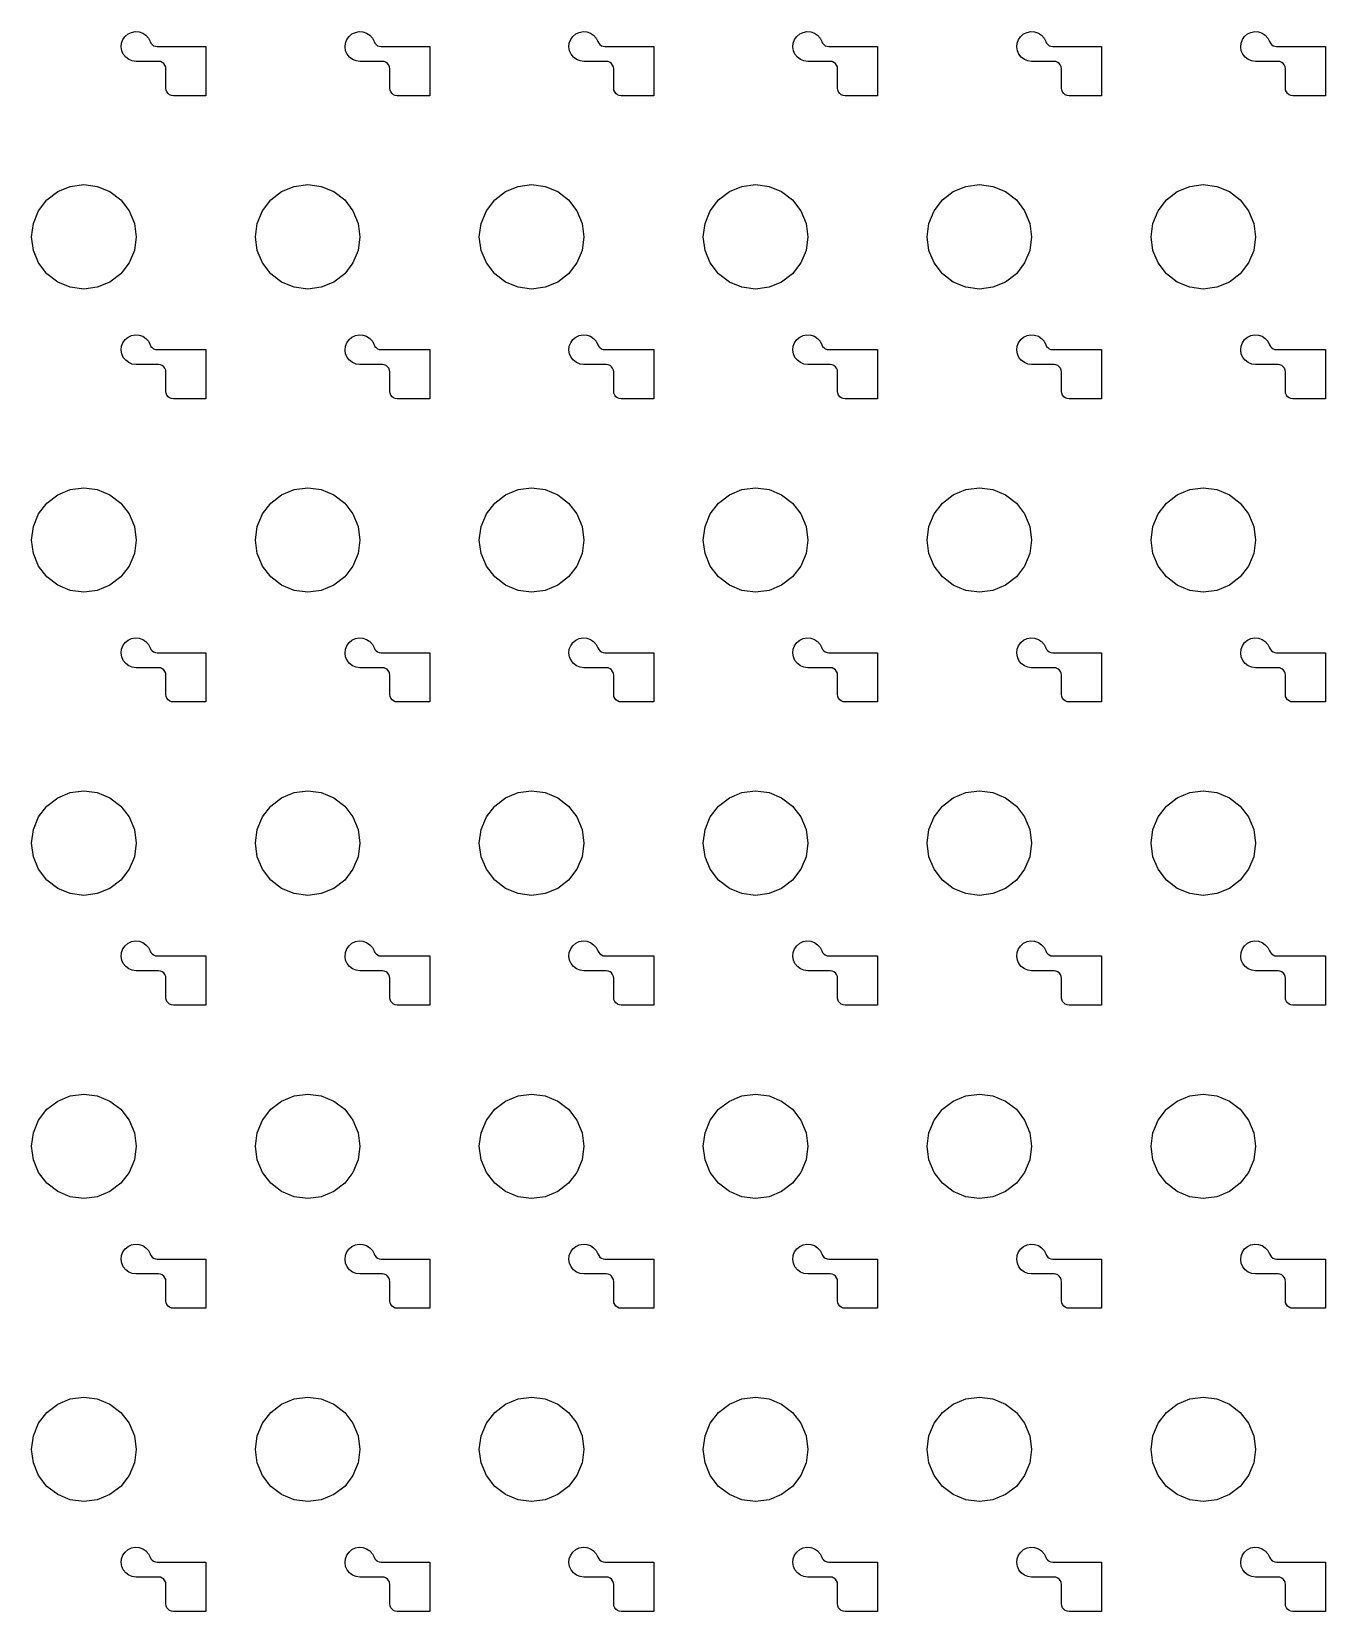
# Model space of a CAD drawing. Extents: x 11 to 212, y 11 to 212.
# Drawn here: x 132.85 to 143.04, y 61.2 to 73.65 of the extents above; entities that cross this region are included whole.
import ezdxf

# ---------------------------------------------------------------- set-up
doc = ezdxf.new("R2010")
doc.units = 0
doc.layers.add('C3', color=7, linetype='continuous')

msp = doc.modelspace()

# ---------------------------------------------------------------- linework, layer by layer
at = {"layer": 'C3'}
for points in [[(133.965, 73.141), (133.949, 73.143), (133.935, 73.149), (133.923, 73.158), (133.914, 73.171), (133.908, 73.185), (133.906, 73.2), (133.906, 73.353), (133.904, 73.368), (133.898, 73.382), (133.889, 73.395), (133.876, 73.404), (133.862, 73.41), (133.847, 73.412), (133.671, 73.412), (133.641, 73.416), (133.613, 73.427), (133.589, 73.445), (133.57, 73.469), (133.558, 73.496), (133.553, 73.526), (133.556, 73.556), (133.567, 73.584), (133.584, 73.609), (133.607, 73.628), (133.634, 73.641), (133.664, 73.647), (133.694, 73.645), (133.723, 73.635), (133.748, 73.618), (133.768, 73.596), (133.782, 73.569), (133.788, 73.556), (133.797, 73.545), (133.809, 73.536), (133.823, 73.531), (133.837, 73.529), (134.221, 73.529), (134.221, 73.141)], [(135.729, 73.141), (135.714, 73.143), (135.7, 73.149), (135.688, 73.158), (135.678, 73.171), (135.673, 73.185), (135.671, 73.2), (135.671, 73.353), (135.669, 73.368), (135.663, 73.382), (135.653, 73.395), (135.641, 73.404), (135.627, 73.41), (135.612, 73.412), (135.435, 73.412), (135.405, 73.416), (135.377, 73.427), (135.353, 73.445), (135.335, 73.469), (135.322, 73.496), (135.318, 73.526), (135.321, 73.556), (135.331, 73.584), (135.349, 73.609), (135.372, 73.628), (135.399, 73.641), (135.429, 73.647), (135.459, 73.645), (135.487, 73.635), (135.513, 73.618), (135.533, 73.596), (135.546, 73.569), (135.553, 73.556), (135.562, 73.545), (135.574, 73.536), (135.587, 73.531), (135.602, 73.529), (135.986, 73.529), (135.986, 73.141)], [(137.494, 73.141), (137.479, 73.143), (137.465, 73.149), (137.453, 73.158), (137.443, 73.171), (137.437, 73.185), (137.435, 73.2), (137.435, 73.353), (137.433, 73.368), (137.427, 73.382), (137.418, 73.395), (137.406, 73.404), (137.392, 73.41), (137.376, 73.412), (137.2, 73.412), (137.17, 73.416), (137.142, 73.427), (137.118, 73.445), (137.099, 73.469), (137.087, 73.496), (137.082, 73.526), (137.085, 73.556), (137.096, 73.584), (137.113, 73.609), (137.137, 73.628), (137.164, 73.641), (137.194, 73.647), (137.224, 73.645), (137.252, 73.635), (137.277, 73.618), (137.297, 73.596), (137.311, 73.569), (137.317, 73.556), (137.327, 73.545), (137.339, 73.536), (137.352, 73.531), (137.366, 73.529), (137.751, 73.529), (137.751, 73.141)], [(139.259, 73.141), (139.244, 73.143), (139.229, 73.149), (139.217, 73.158), (139.208, 73.171), (139.202, 73.185), (139.2, 73.2), (139.2, 73.353), (139.198, 73.368), (139.192, 73.382), (139.183, 73.395), (139.171, 73.404), (139.156, 73.41), (139.141, 73.412), (138.965, 73.412), (138.935, 73.416), (138.907, 73.427), (138.883, 73.445), (138.864, 73.469), (138.852, 73.496), (138.847, 73.526), (138.85, 73.556), (138.861, 73.584), (138.878, 73.609), (138.901, 73.628), (138.929, 73.641), (138.958, 73.647), (138.988, 73.645), (139.017, 73.635), (139.042, 73.618), (139.062, 73.596), (139.076, 73.569), (139.082, 73.556), (139.091, 73.545), (139.103, 73.536), (139.117, 73.531), (139.131, 73.529), (139.515, 73.529), (139.515, 73.141)], [(141.024, 73.141), (141.008, 73.143), (140.994, 73.149), (140.982, 73.158), (140.973, 73.171), (140.967, 73.185), (140.965, 73.2), (140.965, 73.353), (140.963, 73.368), (140.957, 73.382), (140.947, 73.395), (140.935, 73.404), (140.921, 73.41), (140.906, 73.412), (140.729, 73.412), (140.699, 73.416), (140.672, 73.427), (140.647, 73.445), (140.629, 73.469), (140.617, 73.496), (140.612, 73.526), (140.615, 73.556), (140.625, 73.584), (140.643, 73.609), (140.666, 73.628), (140.693, 73.641), (140.723, 73.647), (140.753, 73.645), (140.782, 73.635), (140.807, 73.618), (140.827, 73.596), (140.84, 73.569), (140.847, 73.556), (140.856, 73.545), (140.868, 73.536), (140.881, 73.531), (140.896, 73.529), (141.28, 73.529), (141.28, 73.141)], [(142.788, 73.141), (142.773, 73.143), (142.759, 73.149), (142.747, 73.158), (142.737, 73.171), (142.731, 73.185), (142.729, 73.2), (142.729, 73.353), (142.727, 73.368), (142.722, 73.382), (142.712, 73.395), (142.7, 73.404), (142.686, 73.41), (142.671, 73.412), (142.494, 73.412), (142.464, 73.416), (142.436, 73.427), (142.412, 73.445), (142.393, 73.469), (142.381, 73.496), (142.377, 73.526), (142.38, 73.556), (142.39, 73.584), (142.408, 73.609), (142.431, 73.628), (142.458, 73.641), (142.488, 73.647), (142.518, 73.645), (142.546, 73.635), (142.571, 73.618), (142.591, 73.596), (142.605, 73.569), (142.611, 73.556), (142.621, 73.545), (142.633, 73.536), (142.646, 73.531), (142.66, 73.529), (143.045, 73.529), (143.045, 73.141)], [(133.671, 72.029), (133.657, 71.923), (133.615, 71.824), (133.55, 71.738), (133.465, 71.673), (133.365, 71.632), (133.259, 71.618), (133.152, 71.632), (133.053, 71.673), (132.968, 71.738), (132.902, 71.824), (132.861, 71.923), (132.847, 72.029), (132.861, 72.136), (132.902, 72.235), (132.968, 72.321), (133.053, 72.386), (133.152, 72.427), (133.259, 72.441), (133.365, 72.427), (133.465, 72.386), (133.55, 72.321), (133.615, 72.235), (133.657, 72.136)], [(135.435, 72.029), (135.421, 71.923), (135.38, 71.824), (135.315, 71.738), (135.229, 71.673), (135.13, 71.632), (135.024, 71.618), (134.917, 71.632), (134.818, 71.673), (134.732, 71.738), (134.667, 71.824), (134.626, 71.923), (134.612, 72.029), (134.626, 72.136), (134.667, 72.235), (134.732, 72.321), (134.818, 72.386), (134.917, 72.427), (135.024, 72.441), (135.13, 72.427), (135.229, 72.386), (135.315, 72.321), (135.38, 72.235), (135.421, 72.136)], [(137.2, 72.029), (137.186, 71.923), (137.145, 71.824), (137.079, 71.738), (136.994, 71.673), (136.895, 71.632), (136.788, 71.618), (136.682, 71.632), (136.582, 71.673), (136.497, 71.738), (136.432, 71.824), (136.391, 71.923), (136.376, 72.029), (136.391, 72.136), (136.432, 72.235), (136.497, 72.321), (136.582, 72.386), (136.682, 72.427), (136.788, 72.441), (136.895, 72.427), (136.994, 72.386), (137.079, 72.321), (137.145, 72.235), (137.186, 72.136)], [(138.965, 72.029), (138.951, 71.923), (138.91, 71.824), (138.844, 71.738), (138.759, 71.673), (138.66, 71.632), (138.553, 71.618), (138.446, 71.632), (138.347, 71.673), (138.262, 71.738), (138.196, 71.824), (138.155, 71.923), (138.141, 72.029), (138.155, 72.136), (138.196, 72.235), (138.262, 72.321), (138.347, 72.386), (138.446, 72.427), (138.553, 72.441), (138.66, 72.427), (138.759, 72.386), (138.844, 72.321), (138.91, 72.235), (138.951, 72.136)], [(140.729, 72.029), (140.715, 71.923), (140.674, 71.824), (140.609, 71.738), (140.524, 71.673), (140.424, 71.632), (140.318, 71.618), (140.211, 71.632), (140.112, 71.673), (140.026, 71.738), (139.961, 71.824), (139.92, 71.923), (139.906, 72.029), (139.92, 72.136), (139.961, 72.235), (140.026, 72.321), (140.112, 72.386), (140.211, 72.427), (140.318, 72.441), (140.424, 72.427), (140.524, 72.386), (140.609, 72.321), (140.674, 72.235), (140.715, 72.136)], [(142.494, 72.029), (142.48, 71.923), (142.439, 71.824), (142.374, 71.738), (142.288, 71.673), (142.189, 71.632), (142.082, 71.618), (141.976, 71.632), (141.876, 71.673), (141.791, 71.738), (141.726, 71.824), (141.685, 71.923), (141.671, 72.029), (141.685, 72.136), (141.726, 72.235), (141.791, 72.321), (141.876, 72.386), (141.976, 72.427), (142.082, 72.441), (142.189, 72.427), (142.288, 72.386), (142.374, 72.321), (142.439, 72.235), (142.48, 72.136)], [(133.965, 70.753), (133.949, 70.755), (133.935, 70.761), (133.923, 70.77), (133.914, 70.782), (133.908, 70.797), (133.906, 70.812), (133.906, 70.965), (133.904, 70.98), (133.898, 70.994), (133.889, 71.006), (133.876, 71.016), (133.862, 71.022), (133.847, 71.024), (133.671, 71.024), (133.641, 71.027), (133.613, 71.039), (133.589, 71.057), (133.57, 71.08), (133.558, 71.108), (133.553, 71.138), (133.556, 71.168), (133.567, 71.196), (133.584, 71.221), (133.607, 71.24), (133.634, 71.253), (133.664, 71.259), (133.694, 71.256), (133.723, 71.247), (133.748, 71.23), (133.768, 71.207), (133.782, 71.18), (133.788, 71.167), (133.797, 71.157), (133.809, 71.148), (133.823, 71.143), (133.837, 71.141), (134.221, 71.141), (134.221, 70.753)], [(135.729, 70.753), (135.714, 70.755), (135.7, 70.761), (135.688, 70.77), (135.678, 70.782), (135.673, 70.797), (135.671, 70.812), (135.671, 70.965), (135.669, 70.98), (135.663, 70.994), (135.653, 71.006), (135.641, 71.016), (135.627, 71.022), (135.612, 71.024), (135.435, 71.024), (135.405, 71.027), (135.377, 71.039), (135.353, 71.057), (135.335, 71.08), (135.322, 71.108), (135.318, 71.138), (135.321, 71.168), (135.331, 71.196), (135.349, 71.221), (135.372, 71.24), (135.399, 71.253), (135.429, 71.259), (135.459, 71.256), (135.487, 71.247), (135.513, 71.23), (135.533, 71.207), (135.546, 71.18), (135.553, 71.167), (135.562, 71.157), (135.574, 71.148), (135.587, 71.143), (135.602, 71.141), (135.986, 71.141), (135.986, 70.753)], [(137.494, 70.753), (137.479, 70.755), (137.465, 70.761), (137.453, 70.77), (137.443, 70.782), (137.437, 70.797), (137.435, 70.812), (137.435, 70.965), (137.433, 70.98), (137.427, 70.994), (137.418, 71.006), (137.406, 71.016), (137.392, 71.022), (137.376, 71.024), (137.2, 71.024), (137.17, 71.027), (137.142, 71.039), (137.118, 71.057), (137.099, 71.08), (137.087, 71.108), (137.082, 71.138), (137.085, 71.168), (137.096, 71.196), (137.113, 71.221), (137.137, 71.24), (137.164, 71.253), (137.194, 71.259), (137.224, 71.256), (137.252, 71.247), (137.277, 71.23), (137.297, 71.207), (137.311, 71.18), (137.317, 71.167), (137.327, 71.157), (137.339, 71.148), (137.352, 71.143), (137.366, 71.141), (137.751, 71.141), (137.751, 70.753)], [(139.259, 70.753), (139.244, 70.755), (139.229, 70.761), (139.217, 70.77), (139.208, 70.782), (139.202, 70.797), (139.2, 70.812), (139.2, 70.965), (139.198, 70.98), (139.192, 70.994), (139.183, 71.006), (139.171, 71.016), (139.156, 71.022), (139.141, 71.024), (138.965, 71.024), (138.935, 71.027), (138.907, 71.039), (138.883, 71.057), (138.864, 71.08), (138.852, 71.108), (138.847, 71.138), (138.85, 71.168), (138.861, 71.196), (138.878, 71.221), (138.901, 71.24), (138.929, 71.253), (138.958, 71.259), (138.988, 71.256), (139.017, 71.247), (139.042, 71.23), (139.062, 71.207), (139.076, 71.18), (139.082, 71.167), (139.091, 71.157), (139.103, 71.148), (139.117, 71.143), (139.131, 71.141), (139.515, 71.141), (139.515, 70.753)], [(141.024, 70.753), (141.008, 70.755), (140.994, 70.761), (140.982, 70.77), (140.973, 70.782), (140.967, 70.797), (140.965, 70.812), (140.965, 70.965), (140.963, 70.98), (140.957, 70.994), (140.947, 71.006), (140.935, 71.016), (140.921, 71.022), (140.906, 71.024), (140.729, 71.024), (140.699, 71.027), (140.672, 71.039), (140.647, 71.057), (140.629, 71.08), (140.617, 71.108), (140.612, 71.138), (140.615, 71.168), (140.625, 71.196), (140.643, 71.221), (140.666, 71.24), (140.693, 71.253), (140.723, 71.259), (140.753, 71.256), (140.782, 71.247), (140.807, 71.23), (140.827, 71.207), (140.84, 71.18), (140.847, 71.167), (140.856, 71.157), (140.868, 71.148), (140.881, 71.143), (140.896, 71.141), (141.28, 71.141), (141.28, 70.753)], [(142.788, 70.753), (142.773, 70.755), (142.759, 70.761), (142.747, 70.77), (142.737, 70.782), (142.731, 70.797), (142.729, 70.812), (142.729, 70.965), (142.727, 70.98), (142.722, 70.994), (142.712, 71.006), (142.7, 71.016), (142.686, 71.022), (142.671, 71.024), (142.494, 71.024), (142.464, 71.027), (142.436, 71.039), (142.412, 71.057), (142.393, 71.08), (142.381, 71.108), (142.377, 71.138), (142.38, 71.168), (142.39, 71.196), (142.408, 71.221), (142.431, 71.24), (142.458, 71.253), (142.488, 71.259), (142.518, 71.256), (142.546, 71.247), (142.571, 71.23), (142.591, 71.207), (142.605, 71.18), (142.611, 71.167), (142.621, 71.157), (142.633, 71.148), (142.646, 71.143), (142.66, 71.141), (143.045, 71.141), (143.045, 70.753)], [(133.671, 69.641), (133.657, 69.535), (133.615, 69.435), (133.55, 69.35), (133.465, 69.285), (133.365, 69.243), (133.259, 69.229), (133.152, 69.243), (133.053, 69.285), (132.968, 69.35), (132.902, 69.435), (132.861, 69.535), (132.847, 69.641), (132.861, 69.748), (132.902, 69.847), (132.968, 69.932), (133.053, 69.998), (133.152, 70.039), (133.259, 70.053), (133.365, 70.039), (133.465, 69.998), (133.55, 69.932), (133.615, 69.847), (133.657, 69.748)], [(135.435, 69.641), (135.421, 69.535), (135.38, 69.435), (135.315, 69.35), (135.229, 69.285), (135.13, 69.243), (135.024, 69.229), (134.917, 69.243), (134.818, 69.285), (134.732, 69.35), (134.667, 69.435), (134.626, 69.535), (134.612, 69.641), (134.626, 69.748), (134.667, 69.847), (134.732, 69.932), (134.818, 69.998), (134.917, 70.039), (135.024, 70.053), (135.13, 70.039), (135.229, 69.998), (135.315, 69.932), (135.38, 69.847), (135.421, 69.748)], [(137.2, 69.641), (137.186, 69.535), (137.145, 69.435), (137.079, 69.35), (136.994, 69.285), (136.895, 69.243), (136.788, 69.229), (136.682, 69.243), (136.582, 69.285), (136.497, 69.35), (136.432, 69.435), (136.391, 69.535), (136.376, 69.641), (136.391, 69.748), (136.432, 69.847), (136.497, 69.932), (136.582, 69.998), (136.682, 70.039), (136.788, 70.053), (136.895, 70.039), (136.994, 69.998), (137.079, 69.932), (137.145, 69.847), (137.186, 69.748)], [(138.965, 69.641), (138.951, 69.535), (138.91, 69.435), (138.844, 69.35), (138.759, 69.285), (138.66, 69.243), (138.553, 69.229), (138.446, 69.243), (138.347, 69.285), (138.262, 69.35), (138.196, 69.435), (138.155, 69.535), (138.141, 69.641), (138.155, 69.748), (138.196, 69.847), (138.262, 69.932), (138.347, 69.998), (138.446, 70.039), (138.553, 70.053), (138.66, 70.039), (138.759, 69.998), (138.844, 69.932), (138.91, 69.847), (138.951, 69.748)], [(140.729, 69.641), (140.715, 69.535), (140.674, 69.435), (140.609, 69.35), (140.524, 69.285), (140.424, 69.243), (140.318, 69.229), (140.211, 69.243), (140.112, 69.285), (140.026, 69.35), (139.961, 69.435), (139.92, 69.535), (139.906, 69.641), (139.92, 69.748), (139.961, 69.847), (140.026, 69.932), (140.112, 69.998), (140.211, 70.039), (140.318, 70.053), (140.424, 70.039), (140.524, 69.998), (140.609, 69.932), (140.674, 69.847), (140.715, 69.748)], [(142.494, 69.641), (142.48, 69.535), (142.439, 69.435), (142.374, 69.35), (142.288, 69.285), (142.189, 69.243), (142.082, 69.229), (141.976, 69.243), (141.876, 69.285), (141.791, 69.35), (141.726, 69.435), (141.685, 69.535), (141.671, 69.641), (141.685, 69.748), (141.726, 69.847), (141.791, 69.932), (141.876, 69.998), (141.976, 70.039), (142.082, 70.053), (142.189, 70.039), (142.288, 69.998), (142.374, 69.932), (142.439, 69.847), (142.48, 69.748)], [(133.965, 68.365), (133.949, 68.367), (133.935, 68.373), (133.923, 68.382), (133.914, 68.394), (133.908, 68.408), (133.906, 68.424), (133.906, 68.576), (133.904, 68.592), (133.898, 68.606), (133.889, 68.618), (133.876, 68.627), (133.862, 68.633), (133.847, 68.635), (133.671, 68.635), (133.641, 68.639), (133.613, 68.651), (133.589, 68.669), (133.57, 68.692), (133.558, 68.72), (133.553, 68.75), (133.556, 68.78), (133.567, 68.808), (133.584, 68.833), (133.607, 68.852), (133.634, 68.865), (133.664, 68.87), (133.694, 68.868), (133.723, 68.858), (133.748, 68.842), (133.768, 68.819), (133.782, 68.792), (133.788, 68.779), (133.797, 68.768), (133.809, 68.76), (133.823, 68.755), (133.837, 68.753), (134.221, 68.753), (134.221, 68.365)], [(135.729, 68.365), (135.714, 68.367), (135.7, 68.373), (135.688, 68.382), (135.678, 68.394), (135.673, 68.408), (135.671, 68.424), (135.671, 68.576), (135.669, 68.592), (135.663, 68.606), (135.653, 68.618), (135.641, 68.627), (135.627, 68.633), (135.612, 68.635), (135.435, 68.635), (135.405, 68.639), (135.377, 68.651), (135.353, 68.669), (135.335, 68.692), (135.322, 68.72), (135.318, 68.75), (135.321, 68.78), (135.331, 68.808), (135.349, 68.833), (135.372, 68.852), (135.399, 68.865), (135.429, 68.87), (135.459, 68.868), (135.487, 68.858), (135.513, 68.842), (135.533, 68.819), (135.546, 68.792), (135.553, 68.779), (135.562, 68.768), (135.574, 68.76), (135.587, 68.755), (135.602, 68.753), (135.986, 68.753), (135.986, 68.365)], [(137.494, 68.365), (137.479, 68.367), (137.465, 68.373), (137.453, 68.382), (137.443, 68.394), (137.437, 68.408), (137.435, 68.424), (137.435, 68.576), (137.433, 68.592), (137.427, 68.606), (137.418, 68.618), (137.406, 68.627), (137.392, 68.633), (137.376, 68.635), (137.2, 68.635), (137.17, 68.639), (137.142, 68.651), (137.118, 68.669), (137.099, 68.692), (137.087, 68.72), (137.082, 68.75), (137.085, 68.78), (137.096, 68.808), (137.113, 68.833), (137.137, 68.852), (137.164, 68.865), (137.194, 68.87), (137.224, 68.868), (137.252, 68.858), (137.277, 68.842), (137.297, 68.819), (137.311, 68.792), (137.317, 68.779), (137.327, 68.768), (137.339, 68.76), (137.352, 68.755), (137.366, 68.753), (137.751, 68.753), (137.751, 68.365)], [(139.259, 68.365), (139.244, 68.367), (139.229, 68.373), (139.217, 68.382), (139.208, 68.394), (139.202, 68.408), (139.2, 68.424), (139.2, 68.576), (139.198, 68.592), (139.192, 68.606), (139.183, 68.618), (139.171, 68.627), (139.156, 68.633), (139.141, 68.635), (138.965, 68.635), (138.935, 68.639), (138.907, 68.651), (138.883, 68.669), (138.864, 68.692), (138.852, 68.72), (138.847, 68.75), (138.85, 68.78), (138.861, 68.808), (138.878, 68.833), (138.901, 68.852), (138.929, 68.865), (138.958, 68.87), (138.988, 68.868), (139.017, 68.858), (139.042, 68.842), (139.062, 68.819), (139.076, 68.792), (139.082, 68.779), (139.091, 68.768), (139.103, 68.76), (139.117, 68.755), (139.131, 68.753), (139.515, 68.753), (139.515, 68.365)], [(141.024, 68.365), (141.008, 68.367), (140.994, 68.373), (140.982, 68.382), (140.973, 68.394), (140.967, 68.408), (140.965, 68.424), (140.965, 68.576), (140.963, 68.592), (140.957, 68.606), (140.947, 68.618), (140.935, 68.627), (140.921, 68.633), (140.906, 68.635), (140.729, 68.635), (140.699, 68.639), (140.672, 68.651), (140.647, 68.669), (140.629, 68.692), (140.617, 68.72), (140.612, 68.75), (140.615, 68.78), (140.625, 68.808), (140.643, 68.833), (140.666, 68.852), (140.693, 68.865), (140.723, 68.87), (140.753, 68.868), (140.782, 68.858), (140.807, 68.842), (140.827, 68.819), (140.84, 68.792), (140.847, 68.779), (140.856, 68.768), (140.868, 68.76), (140.881, 68.755), (140.896, 68.753), (141.28, 68.753), (141.28, 68.365)], [(142.788, 68.365), (142.773, 68.367), (142.759, 68.373), (142.747, 68.382), (142.737, 68.394), (142.731, 68.408), (142.729, 68.424), (142.729, 68.576), (142.727, 68.592), (142.722, 68.606), (142.712, 68.618), (142.7, 68.627), (142.686, 68.633), (142.671, 68.635), (142.494, 68.635), (142.464, 68.639), (142.436, 68.651), (142.412, 68.669), (142.393, 68.692), (142.381, 68.72), (142.377, 68.75), (142.38, 68.78), (142.39, 68.808), (142.408, 68.833), (142.431, 68.852), (142.458, 68.865), (142.488, 68.87), (142.518, 68.868), (142.546, 68.858), (142.571, 68.842), (142.591, 68.819), (142.605, 68.792), (142.611, 68.779), (142.621, 68.768), (142.633, 68.76), (142.646, 68.755), (142.66, 68.753), (143.045, 68.753), (143.045, 68.365)], [(133.671, 67.253), (133.657, 67.146), (133.615, 67.047), (133.55, 66.962), (133.465, 66.896), (133.365, 66.855), (133.259, 66.841), (133.152, 66.855), (133.053, 66.896), (132.968, 66.962), (132.902, 67.047), (132.861, 67.146), (132.847, 67.253), (132.861, 67.36), (132.902, 67.459), (132.968, 67.544), (133.053, 67.61), (133.152, 67.651), (133.259, 67.665), (133.365, 67.651), (133.465, 67.61), (133.55, 67.544), (133.615, 67.459), (133.657, 67.36)], [(135.435, 67.253), (135.421, 67.146), (135.38, 67.047), (135.315, 66.962), (135.229, 66.896), (135.13, 66.855), (135.024, 66.841), (134.917, 66.855), (134.818, 66.896), (134.732, 66.962), (134.667, 67.047), (134.626, 67.146), (134.612, 67.253), (134.626, 67.36), (134.667, 67.459), (134.732, 67.544), (134.818, 67.61), (134.917, 67.651), (135.024, 67.665), (135.13, 67.651), (135.229, 67.61), (135.315, 67.544), (135.38, 67.459), (135.421, 67.36)], [(137.2, 67.253), (137.186, 67.146), (137.145, 67.047), (137.079, 66.962), (136.994, 66.896), (136.895, 66.855), (136.788, 66.841), (136.682, 66.855), (136.582, 66.896), (136.497, 66.962), (136.432, 67.047), (136.391, 67.146), (136.376, 67.253), (136.391, 67.36), (136.432, 67.459), (136.497, 67.544), (136.582, 67.61), (136.682, 67.651), (136.788, 67.665), (136.895, 67.651), (136.994, 67.61), (137.079, 67.544), (137.145, 67.459), (137.186, 67.36)], [(138.965, 67.253), (138.951, 67.146), (138.91, 67.047), (138.844, 66.962), (138.759, 66.896), (138.66, 66.855), (138.553, 66.841), (138.446, 66.855), (138.347, 66.896), (138.262, 66.962), (138.196, 67.047), (138.155, 67.146), (138.141, 67.253), (138.155, 67.36), (138.196, 67.459), (138.262, 67.544), (138.347, 67.61), (138.446, 67.651), (138.553, 67.665), (138.66, 67.651), (138.759, 67.61), (138.844, 67.544), (138.91, 67.459), (138.951, 67.36)], [(140.729, 67.253), (140.715, 67.146), (140.674, 67.047), (140.609, 66.962), (140.524, 66.896), (140.424, 66.855), (140.318, 66.841), (140.211, 66.855), (140.112, 66.896), (140.026, 66.962), (139.961, 67.047), (139.92, 67.146), (139.906, 67.253), (139.92, 67.36), (139.961, 67.459), (140.026, 67.544), (140.112, 67.61), (140.211, 67.651), (140.318, 67.665), (140.424, 67.651), (140.524, 67.61), (140.609, 67.544), (140.674, 67.459), (140.715, 67.36)], [(142.494, 67.253), (142.48, 67.146), (142.439, 67.047), (142.374, 66.962), (142.288, 66.896), (142.189, 66.855), (142.082, 66.841), (141.976, 66.855), (141.876, 66.896), (141.791, 66.962), (141.726, 67.047), (141.685, 67.146), (141.671, 67.253), (141.685, 67.36), (141.726, 67.459), (141.791, 67.544), (141.876, 67.61), (141.976, 67.651), (142.082, 67.665), (142.189, 67.651), (142.288, 67.61), (142.374, 67.544), (142.439, 67.459), (142.48, 67.36)], [(133.965, 65.976), (133.949, 65.978), (133.935, 65.984), (133.923, 65.994), (133.914, 66.006), (133.908, 66.02), (133.906, 66.035), (133.906, 66.188), (133.904, 66.203), (133.898, 66.218), (133.889, 66.23), (133.876, 66.239), (133.862, 66.245), (133.847, 66.247), (133.671, 66.247), (133.641, 66.251), (133.613, 66.262), (133.589, 66.28), (133.57, 66.304), (133.558, 66.332), (133.553, 66.361), (133.556, 66.391), (133.567, 66.42), (133.584, 66.444), (133.607, 66.464), (133.634, 66.477), (133.664, 66.482), (133.694, 66.48), (133.723, 66.47), (133.748, 66.453), (133.768, 66.431), (133.782, 66.404), (133.788, 66.391), (133.797, 66.38), (133.809, 66.372), (133.823, 66.366), (133.837, 66.365), (134.221, 66.365), (134.221, 65.976)], [(135.729, 65.976), (135.714, 65.978), (135.7, 65.984), (135.688, 65.994), (135.678, 66.006), (135.673, 66.02), (135.671, 66.035), (135.671, 66.188), (135.669, 66.203), (135.663, 66.218), (135.653, 66.23), (135.641, 66.239), (135.627, 66.245), (135.612, 66.247), (135.435, 66.247), (135.405, 66.251), (135.377, 66.262), (135.353, 66.28), (135.335, 66.304), (135.322, 66.332), (135.318, 66.361), (135.321, 66.391), (135.331, 66.42), (135.349, 66.444), (135.372, 66.464), (135.399, 66.477), (135.429, 66.482), (135.459, 66.48), (135.487, 66.47), (135.513, 66.453), (135.533, 66.431), (135.546, 66.404), (135.553, 66.391), (135.562, 66.38), (135.574, 66.372), (135.587, 66.366), (135.602, 66.365), (135.986, 66.365), (135.986, 65.976)], [(137.494, 65.976), (137.479, 65.978), (137.465, 65.984), (137.453, 65.994), (137.443, 66.006), (137.437, 66.02), (137.435, 66.035), (137.435, 66.188), (137.433, 66.203), (137.427, 66.218), (137.418, 66.23), (137.406, 66.239), (137.392, 66.245), (137.376, 66.247), (137.2, 66.247), (137.17, 66.251), (137.142, 66.262), (137.118, 66.28), (137.099, 66.304), (137.087, 66.332), (137.082, 66.361), (137.085, 66.391), (137.096, 66.42), (137.113, 66.444), (137.137, 66.464), (137.164, 66.477), (137.194, 66.482), (137.224, 66.48), (137.252, 66.47), (137.277, 66.453), (137.297, 66.431), (137.311, 66.404), (137.317, 66.391), (137.327, 66.38), (137.339, 66.372), (137.352, 66.366), (137.366, 66.365), (137.751, 66.365), (137.751, 65.976)], [(139.259, 65.976), (139.244, 65.978), (139.229, 65.984), (139.217, 65.994), (139.208, 66.006), (139.202, 66.02), (139.2, 66.035), (139.2, 66.188), (139.198, 66.203), (139.192, 66.218), (139.183, 66.23), (139.171, 66.239), (139.156, 66.245), (139.141, 66.247), (138.965, 66.247), (138.935, 66.251), (138.907, 66.262), (138.883, 66.28), (138.864, 66.304), (138.852, 66.332), (138.847, 66.361), (138.85, 66.391), (138.861, 66.42), (138.878, 66.444), (138.901, 66.464), (138.929, 66.477), (138.958, 66.482), (138.988, 66.48), (139.017, 66.47), (139.042, 66.453), (139.062, 66.431), (139.076, 66.404), (139.082, 66.391), (139.091, 66.38), (139.103, 66.372), (139.117, 66.366), (139.131, 66.365), (139.515, 66.365), (139.515, 65.976)], [(141.024, 65.976), (141.008, 65.978), (140.994, 65.984), (140.982, 65.994), (140.973, 66.006), (140.967, 66.02), (140.965, 66.035), (140.965, 66.188), (140.963, 66.203), (140.957, 66.218), (140.947, 66.23), (140.935, 66.239), (140.921, 66.245), (140.906, 66.247), (140.729, 66.247), (140.699, 66.251), (140.672, 66.262), (140.647, 66.28), (140.629, 66.304), (140.617, 66.332), (140.612, 66.361), (140.615, 66.391), (140.625, 66.42), (140.643, 66.444), (140.666, 66.464), (140.693, 66.477), (140.723, 66.482), (140.753, 66.48), (140.782, 66.47), (140.807, 66.453), (140.827, 66.431), (140.84, 66.404), (140.847, 66.391), (140.856, 66.38), (140.868, 66.372), (140.881, 66.366), (140.896, 66.365), (141.28, 66.365), (141.28, 65.976)], [(142.788, 65.976), (142.773, 65.978), (142.759, 65.984), (142.747, 65.994), (142.737, 66.006), (142.731, 66.02), (142.729, 66.035), (142.729, 66.188), (142.727, 66.203), (142.722, 66.218), (142.712, 66.23), (142.7, 66.239), (142.686, 66.245), (142.671, 66.247), (142.494, 66.247), (142.464, 66.251), (142.436, 66.262), (142.412, 66.28), (142.393, 66.304), (142.381, 66.332), (142.377, 66.361), (142.38, 66.391), (142.39, 66.42), (142.408, 66.444), (142.431, 66.464), (142.458, 66.477), (142.488, 66.482), (142.518, 66.48), (142.546, 66.47), (142.571, 66.453), (142.591, 66.431), (142.605, 66.404), (142.611, 66.391), (142.621, 66.38), (142.633, 66.372), (142.646, 66.366), (142.66, 66.365), (143.045, 66.365), (143.045, 65.976)], [(133.671, 64.865), (133.657, 64.758), (133.615, 64.659), (133.55, 64.574), (133.465, 64.508), (133.365, 64.467), (133.259, 64.453), (133.152, 64.467), (133.053, 64.508), (132.968, 64.574), (132.902, 64.659), (132.861, 64.758), (132.847, 64.865), (132.861, 64.971), (132.902, 65.071), (132.968, 65.156), (133.053, 65.221), (133.152, 65.262), (133.259, 65.276), (133.365, 65.262), (133.465, 65.221), (133.55, 65.156), (133.615, 65.071), (133.657, 64.971)], [(135.435, 64.865), (135.421, 64.758), (135.38, 64.659), (135.315, 64.574), (135.229, 64.508), (135.13, 64.467), (135.024, 64.453), (134.917, 64.467), (134.818, 64.508), (134.732, 64.574), (134.667, 64.659), (134.626, 64.758), (134.612, 64.865), (134.626, 64.971), (134.667, 65.071), (134.732, 65.156), (134.818, 65.221), (134.917, 65.262), (135.024, 65.276), (135.13, 65.262), (135.229, 65.221), (135.315, 65.156), (135.38, 65.071), (135.421, 64.971)], [(137.2, 64.865), (137.186, 64.758), (137.145, 64.659), (137.079, 64.574), (136.994, 64.508), (136.895, 64.467), (136.788, 64.453), (136.682, 64.467), (136.582, 64.508), (136.497, 64.574), (136.432, 64.659), (136.391, 64.758), (136.376, 64.865), (136.391, 64.971), (136.432, 65.071), (136.497, 65.156), (136.582, 65.221), (136.682, 65.262), (136.788, 65.276), (136.895, 65.262), (136.994, 65.221), (137.079, 65.156), (137.145, 65.071), (137.186, 64.971)], [(138.965, 64.865), (138.951, 64.758), (138.91, 64.659), (138.844, 64.574), (138.759, 64.508), (138.66, 64.467), (138.553, 64.453), (138.446, 64.467), (138.347, 64.508), (138.262, 64.574), (138.196, 64.659), (138.155, 64.758), (138.141, 64.865), (138.155, 64.971), (138.196, 65.071), (138.262, 65.156), (138.347, 65.221), (138.446, 65.262), (138.553, 65.276), (138.66, 65.262), (138.759, 65.221), (138.844, 65.156), (138.91, 65.071), (138.951, 64.971)], [(140.729, 64.865), (140.715, 64.758), (140.674, 64.659), (140.609, 64.574), (140.524, 64.508), (140.424, 64.467), (140.318, 64.453), (140.211, 64.467), (140.112, 64.508), (140.026, 64.574), (139.961, 64.659), (139.92, 64.758), (139.906, 64.865), (139.92, 64.971), (139.961, 65.071), (140.026, 65.156), (140.112, 65.221), (140.211, 65.262), (140.318, 65.276), (140.424, 65.262), (140.524, 65.221), (140.609, 65.156), (140.674, 65.071), (140.715, 64.971)], [(142.494, 64.865), (142.48, 64.758), (142.439, 64.659), (142.374, 64.574), (142.288, 64.508), (142.189, 64.467), (142.082, 64.453), (141.976, 64.467), (141.876, 64.508), (141.791, 64.574), (141.726, 64.659), (141.685, 64.758), (141.671, 64.865), (141.685, 64.971), (141.726, 65.071), (141.791, 65.156), (141.876, 65.221), (141.976, 65.262), (142.082, 65.276), (142.189, 65.262), (142.288, 65.221), (142.374, 65.156), (142.439, 65.071), (142.48, 64.971)], [(133.965, 63.588), (133.949, 63.59), (133.935, 63.596), (133.923, 63.605), (133.914, 63.618), (133.908, 63.632), (133.906, 63.647), (133.906, 63.8), (133.904, 63.815), (133.898, 63.829), (133.889, 63.842), (133.876, 63.851), (133.862, 63.857), (133.847, 63.859), (133.671, 63.859), (133.641, 63.863), (133.613, 63.874), (133.589, 63.892), (133.57, 63.916), (133.558, 63.943), (133.553, 63.973), (133.556, 64.003), (133.567, 64.032), (133.584, 64.056), (133.607, 64.076), (133.634, 64.088), (133.664, 64.094), (133.694, 64.092), (133.723, 64.082), (133.748, 64.065), (133.768, 64.043), (133.782, 64.016), (133.788, 64.003), (133.797, 63.992), (133.809, 63.983), (133.823, 63.978), (133.837, 63.976), (134.221, 63.976), (134.221, 63.588)], [(135.729, 63.588), (135.714, 63.59), (135.7, 63.596), (135.688, 63.605), (135.678, 63.618), (135.673, 63.632), (135.671, 63.647), (135.671, 63.8), (135.669, 63.815), (135.663, 63.829), (135.653, 63.842), (135.641, 63.851), (135.627, 63.857), (135.612, 63.859), (135.435, 63.859), (135.405, 63.863), (135.377, 63.874), (135.353, 63.892), (135.335, 63.916), (135.322, 63.943), (135.318, 63.973), (135.321, 64.003), (135.331, 64.032), (135.349, 64.056), (135.372, 64.076), (135.399, 64.088), (135.429, 64.094), (135.459, 64.092), (135.487, 64.082), (135.513, 64.065), (135.533, 64.043), (135.546, 64.016), (135.553, 64.003), (135.562, 63.992), (135.574, 63.983), (135.587, 63.978), (135.602, 63.976), (135.986, 63.976), (135.986, 63.588)], [(137.494, 63.588), (137.479, 63.59), (137.465, 63.596), (137.453, 63.605), (137.443, 63.618), (137.437, 63.632), (137.435, 63.647), (137.435, 63.8), (137.433, 63.815), (137.427, 63.829), (137.418, 63.842), (137.406, 63.851), (137.392, 63.857), (137.376, 63.859), (137.2, 63.859), (137.17, 63.863), (137.142, 63.874), (137.118, 63.892), (137.099, 63.916), (137.087, 63.943), (137.082, 63.973), (137.085, 64.003), (137.096, 64.032), (137.113, 64.056), (137.137, 64.076), (137.164, 64.088), (137.194, 64.094), (137.224, 64.092), (137.252, 64.082), (137.277, 64.065), (137.297, 64.043), (137.311, 64.016), (137.317, 64.003), (137.327, 63.992), (137.339, 63.983), (137.352, 63.978), (137.366, 63.976), (137.751, 63.976), (137.751, 63.588)], [(139.259, 63.588), (139.244, 63.59), (139.229, 63.596), (139.217, 63.605), (139.208, 63.618), (139.202, 63.632), (139.2, 63.647), (139.2, 63.8), (139.198, 63.815), (139.192, 63.829), (139.183, 63.842), (139.171, 63.851), (139.156, 63.857), (139.141, 63.859), (138.965, 63.859), (138.935, 63.863), (138.907, 63.874), (138.883, 63.892), (138.864, 63.916), (138.852, 63.943), (138.847, 63.973), (138.85, 64.003), (138.861, 64.032), (138.878, 64.056), (138.901, 64.076), (138.929, 64.088), (138.958, 64.094), (138.988, 64.092), (139.017, 64.082), (139.042, 64.065), (139.062, 64.043), (139.076, 64.016), (139.082, 64.003), (139.091, 63.992), (139.103, 63.983), (139.117, 63.978), (139.131, 63.976), (139.515, 63.976), (139.515, 63.588)], [(141.024, 63.588), (141.008, 63.59), (140.994, 63.596), (140.982, 63.605), (140.973, 63.618), (140.967, 63.632), (140.965, 63.647), (140.965, 63.8), (140.963, 63.815), (140.957, 63.829), (140.947, 63.842), (140.935, 63.851), (140.921, 63.857), (140.906, 63.859), (140.729, 63.859), (140.699, 63.863), (140.672, 63.874), (140.647, 63.892), (140.629, 63.916), (140.617, 63.943), (140.612, 63.973), (140.615, 64.003), (140.625, 64.032), (140.643, 64.056), (140.666, 64.076), (140.693, 64.088), (140.723, 64.094), (140.753, 64.092), (140.782, 64.082), (140.807, 64.065), (140.827, 64.043), (140.84, 64.016), (140.847, 64.003), (140.856, 63.992), (140.868, 63.983), (140.881, 63.978), (140.896, 63.976), (141.28, 63.976), (141.28, 63.588)], [(142.788, 63.588), (142.773, 63.59), (142.759, 63.596), (142.747, 63.605), (142.737, 63.618), (142.731, 63.632), (142.729, 63.647), (142.729, 63.8), (142.727, 63.815), (142.722, 63.829), (142.712, 63.842), (142.7, 63.851), (142.686, 63.857), (142.671, 63.859), (142.494, 63.859), (142.464, 63.863), (142.436, 63.874), (142.412, 63.892), (142.393, 63.916), (142.381, 63.943), (142.377, 63.973), (142.38, 64.003), (142.39, 64.032), (142.408, 64.056), (142.431, 64.076), (142.458, 64.088), (142.488, 64.094), (142.518, 64.092), (142.546, 64.082), (142.571, 64.065), (142.591, 64.043), (142.605, 64.016), (142.611, 64.003), (142.621, 63.992), (142.633, 63.983), (142.646, 63.978), (142.66, 63.976), (143.045, 63.976), (143.045, 63.588)], [(133.671, 62.476), (133.657, 62.37), (133.615, 62.271), (133.55, 62.185), (133.465, 62.12), (133.365, 62.079), (133.259, 62.065), (133.152, 62.079), (133.053, 62.12), (132.968, 62.185), (132.902, 62.271), (132.861, 62.37), (132.847, 62.476), (132.861, 62.583), (132.902, 62.682), (132.968, 62.768), (133.053, 62.833), (133.152, 62.874), (133.259, 62.888), (133.365, 62.874), (133.465, 62.833), (133.55, 62.768), (133.615, 62.682), (133.657, 62.583)], [(135.435, 62.476), (135.421, 62.37), (135.38, 62.271), (135.315, 62.185), (135.229, 62.12), (135.13, 62.079), (135.024, 62.065), (134.917, 62.079), (134.818, 62.12), (134.732, 62.185), (134.667, 62.271), (134.626, 62.37), (134.612, 62.476), (134.626, 62.583), (134.667, 62.682), (134.732, 62.768), (134.818, 62.833), (134.917, 62.874), (135.024, 62.888), (135.13, 62.874), (135.229, 62.833), (135.315, 62.768), (135.38, 62.682), (135.421, 62.583)], [(137.2, 62.476), (137.186, 62.37), (137.145, 62.271), (137.079, 62.185), (136.994, 62.12), (136.895, 62.079), (136.788, 62.065), (136.682, 62.079), (136.582, 62.12), (136.497, 62.185), (136.432, 62.271), (136.391, 62.37), (136.376, 62.476), (136.391, 62.583), (136.432, 62.682), (136.497, 62.768), (136.582, 62.833), (136.682, 62.874), (136.788, 62.888), (136.895, 62.874), (136.994, 62.833), (137.079, 62.768), (137.145, 62.682), (137.186, 62.583)], [(138.965, 62.476), (138.951, 62.37), (138.91, 62.271), (138.844, 62.185), (138.759, 62.12), (138.66, 62.079), (138.553, 62.065), (138.446, 62.079), (138.347, 62.12), (138.262, 62.185), (138.196, 62.271), (138.155, 62.37), (138.141, 62.476), (138.155, 62.583), (138.196, 62.682), (138.262, 62.768), (138.347, 62.833), (138.446, 62.874), (138.553, 62.888), (138.66, 62.874), (138.759, 62.833), (138.844, 62.768), (138.91, 62.682), (138.951, 62.583)], [(140.729, 62.476), (140.715, 62.37), (140.674, 62.271), (140.609, 62.185), (140.524, 62.12), (140.424, 62.079), (140.318, 62.065), (140.211, 62.079), (140.112, 62.12), (140.026, 62.185), (139.961, 62.271), (139.92, 62.37), (139.906, 62.476), (139.92, 62.583), (139.961, 62.682), (140.026, 62.768), (140.112, 62.833), (140.211, 62.874), (140.318, 62.888), (140.424, 62.874), (140.524, 62.833), (140.609, 62.768), (140.674, 62.682), (140.715, 62.583)], [(142.494, 62.476), (142.48, 62.37), (142.439, 62.271), (142.374, 62.185), (142.288, 62.12), (142.189, 62.079), (142.082, 62.065), (141.976, 62.079), (141.876, 62.12), (141.791, 62.185), (141.726, 62.271), (141.685, 62.37), (141.671, 62.476), (141.685, 62.583), (141.726, 62.682), (141.791, 62.768), (141.876, 62.833), (141.976, 62.874), (142.082, 62.888), (142.189, 62.874), (142.288, 62.833), (142.374, 62.768), (142.439, 62.682), (142.48, 62.583)], [(133.965, 61.2), (133.949, 61.202), (133.935, 61.208), (133.923, 61.217), (133.914, 61.229), (133.908, 61.244), (133.906, 61.259), (133.906, 61.412), (133.904, 61.427), (133.898, 61.441), (133.889, 61.453), (133.876, 61.463), (133.862, 61.469), (133.847, 61.471), (133.671, 61.471), (133.641, 61.474), (133.613, 61.486), (133.589, 61.504), (133.57, 61.528), (133.558, 61.555), (133.553, 61.585), (133.556, 61.615), (133.567, 61.643), (133.584, 61.668), (133.607, 61.687), (133.634, 61.7), (133.664, 61.706), (133.694, 61.703), (133.723, 61.694), (133.748, 61.677), (133.768, 61.654), (133.782, 61.627), (133.788, 61.615), (133.797, 61.604), (133.809, 61.595), (133.823, 61.59), (133.837, 61.588), (134.221, 61.588), (134.221, 61.2)], [(135.729, 61.2), (135.714, 61.202), (135.7, 61.208), (135.688, 61.217), (135.678, 61.229), (135.673, 61.244), (135.671, 61.259), (135.671, 61.412), (135.669, 61.427), (135.663, 61.441), (135.653, 61.453), (135.641, 61.463), (135.627, 61.469), (135.612, 61.471), (135.435, 61.471), (135.405, 61.474), (135.377, 61.486), (135.353, 61.504), (135.335, 61.528), (135.322, 61.555), (135.318, 61.585), (135.321, 61.615), (135.331, 61.643), (135.349, 61.668), (135.372, 61.687), (135.399, 61.7), (135.429, 61.706), (135.459, 61.703), (135.487, 61.694), (135.513, 61.677), (135.533, 61.654), (135.546, 61.627), (135.553, 61.615), (135.562, 61.604), (135.574, 61.595), (135.587, 61.59), (135.602, 61.588), (135.986, 61.588), (135.986, 61.2)], [(137.494, 61.2), (137.479, 61.202), (137.465, 61.208), (137.453, 61.217), (137.443, 61.229), (137.437, 61.244), (137.435, 61.259), (137.435, 61.412), (137.433, 61.427), (137.427, 61.441), (137.418, 61.453), (137.406, 61.463), (137.392, 61.469), (137.376, 61.471), (137.2, 61.471), (137.17, 61.474), (137.142, 61.486), (137.118, 61.504), (137.099, 61.528), (137.087, 61.555), (137.082, 61.585), (137.085, 61.615), (137.096, 61.643), (137.113, 61.668), (137.137, 61.687), (137.164, 61.7), (137.194, 61.706), (137.224, 61.703), (137.252, 61.694), (137.277, 61.677), (137.297, 61.654), (137.311, 61.627), (137.317, 61.615), (137.327, 61.604), (137.339, 61.595), (137.352, 61.59), (137.366, 61.588), (137.751, 61.588), (137.751, 61.2)], [(139.259, 61.2), (139.244, 61.202), (139.229, 61.208), (139.217, 61.217), (139.208, 61.229), (139.202, 61.244), (139.2, 61.259), (139.2, 61.412), (139.198, 61.427), (139.192, 61.441), (139.183, 61.453), (139.171, 61.463), (139.156, 61.469), (139.141, 61.471), (138.965, 61.471), (138.935, 61.474), (138.907, 61.486), (138.883, 61.504), (138.864, 61.528), (138.852, 61.555), (138.847, 61.585), (138.85, 61.615), (138.861, 61.643), (138.878, 61.668), (138.901, 61.687), (138.929, 61.7), (138.958, 61.706), (138.988, 61.703), (139.017, 61.694), (139.042, 61.677), (139.062, 61.654), (139.076, 61.627), (139.082, 61.615), (139.091, 61.604), (139.103, 61.595), (139.117, 61.59), (139.131, 61.588), (139.515, 61.588), (139.515, 61.2)], [(141.024, 61.2), (141.008, 61.202), (140.994, 61.208), (140.982, 61.217), (140.973, 61.229), (140.967, 61.244), (140.965, 61.259), (140.965, 61.412), (140.963, 61.427), (140.957, 61.441), (140.947, 61.453), (140.935, 61.463), (140.921, 61.469), (140.906, 61.471), (140.729, 61.471), (140.699, 61.474), (140.672, 61.486), (140.647, 61.504), (140.629, 61.528), (140.617, 61.555), (140.612, 61.585), (140.615, 61.615), (140.625, 61.643), (140.643, 61.668), (140.666, 61.687), (140.693, 61.7), (140.723, 61.706), (140.753, 61.703), (140.782, 61.694), (140.807, 61.677), (140.827, 61.654), (140.84, 61.627), (140.847, 61.615), (140.856, 61.604), (140.868, 61.595), (140.881, 61.59), (140.896, 61.588), (141.28, 61.588), (141.28, 61.2)], [(142.788, 61.2), (142.773, 61.202), (142.759, 61.208), (142.747, 61.217), (142.737, 61.229), (142.731, 61.244), (142.729, 61.259), (142.729, 61.412), (142.727, 61.427), (142.722, 61.441), (142.712, 61.453), (142.7, 61.463), (142.686, 61.469), (142.671, 61.471), (142.494, 61.471), (142.464, 61.474), (142.436, 61.486), (142.412, 61.504), (142.393, 61.528), (142.381, 61.555), (142.377, 61.585), (142.38, 61.615), (142.39, 61.643), (142.408, 61.668), (142.431, 61.687), (142.458, 61.7), (142.488, 61.706), (142.518, 61.703), (142.546, 61.694), (142.571, 61.677), (142.591, 61.654), (142.605, 61.627), (142.611, 61.615), (142.621, 61.604), (142.633, 61.595), (142.646, 61.59), (142.66, 61.588), (143.045, 61.588), (143.045, 61.2)]]:
    msp.add_lwpolyline(points, close=True, dxfattribs=at)

doc.saveas('drawing.dxf')
